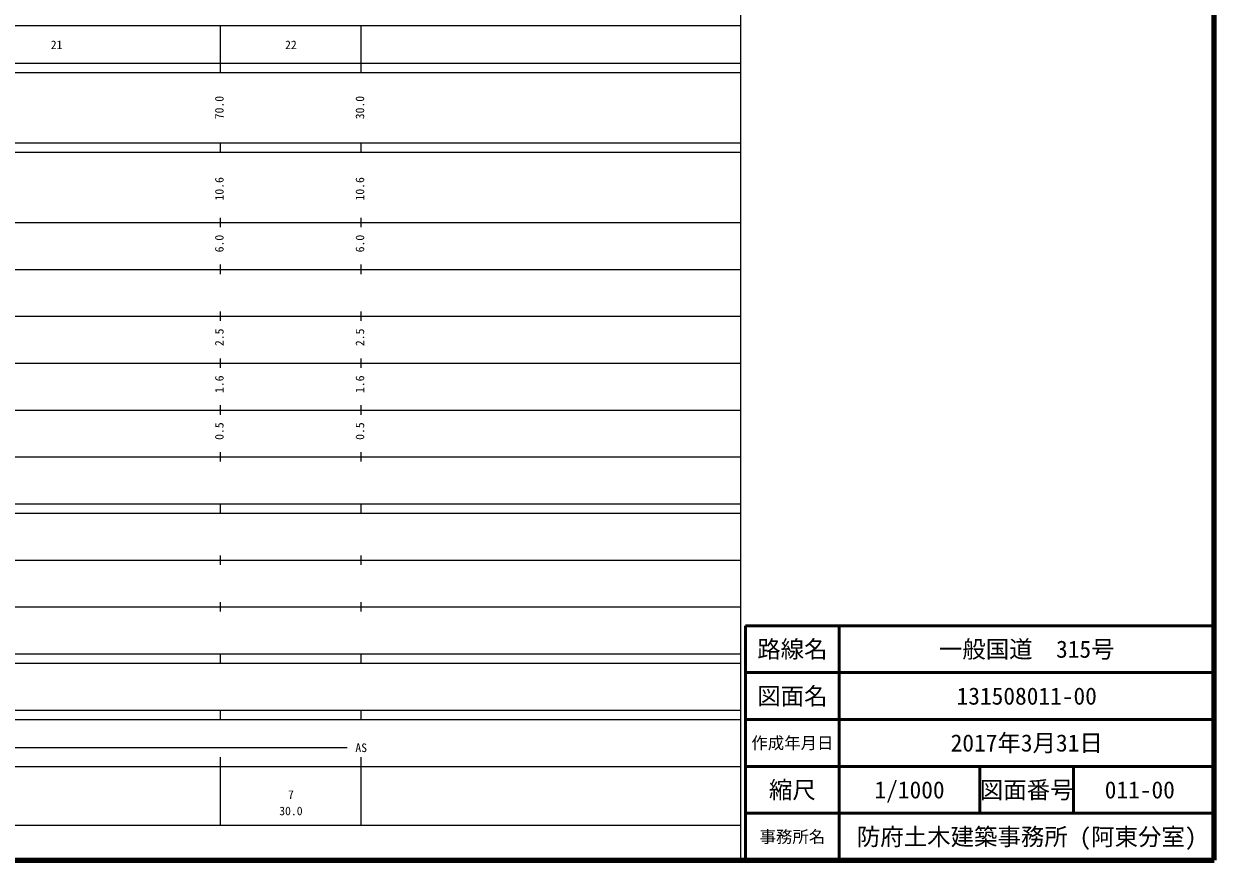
# Model space of a CAD drawing. Units: millimetres on the paper, enlarged 1000 times. Extents: x 40000 to 680000, y 20000 to 380000.
# Drawn here: x 426008 to 680000, y 20000 to 198357 of the extents above; entities that cross this region are included whole.
import ezdxf
from ezdxf.enums import TextEntityAlignment as Align

# ---------------------------------------------------------------- set-up
doc = ezdxf.new("R2010")
doc.units = ezdxf.units.MM
doc.header["$LTSCALE"] = 1000
for name, color, linetype, lineweight in [('M-TTL', 2, 'Continuous', 140), ('M-TTL-BAND', 7, 'Continuous', 25), ('M-TTL-FRAM', 2, 'Continuous', 50), ('M-TTL-LINE', 7, 'Continuous', 50)]:
    doc.layers.add(name, color=color, linetype=linetype, lineweight=lineweight)
doc.layers.add('M-TTL-TXT', color=7, linetype='Continuous')
doc.styles.add('ＭＳ ゴシック', font='')
doc.styles.get('ＭＳ ゴシック').set_extended_font_data('MS Gothic')

msp = doc.modelspace()

# ---------------------------------------------------------------- linework, layer by layer
at = {"layer": 'M-TTL'}
for p, q in [((680000, 20000), (680000, 380000)), ((40000, 20000), (680000, 20000))]:
    msp.add_line(p, q, dxfattribs=at)
at = {"layer": 'M-TTL-BAND'}
for p, q in [((579000, 20000), (579000, 370000)), ((68000, 198000), (579000, 198000)), ((468000, 188000), (468000, 198000)), ((498000, 188000), (498000, 198000)), ((40000, 190000), (579000, 190000)), ((40000, 188000), (579000, 188000)), ((40000, 173000), (579000, 173000)), ((468000, 171000), (468000, 173000)), ((498000, 171000), (498000, 173000)), ((40000, 171000), (579000, 171000)), ((40000, 156000), (579000, 156000)), ((468000, 155000), (468000, 157000)), ((498000, 155000), (498000, 157000)), ((46000, 146000), (579000, 146000)), ((468000, 145000), (468000, 147000)), ((498000, 145000), (498000, 147000)), ((52000, 136000), (579000, 136000)), ((468000, 135000), (468000, 137000)), ((498000, 135000), (498000, 137000)), ((468000, 125000), (468000, 127000)), ((498000, 125000), (498000, 127000)), ((46000, 126000), (579000, 126000)), ((468000, 115000), (468000, 117000)), ((498000, 115000), (498000, 117000)), ((52000, 116000), (579000, 116000)), ((468000, 105000), (468000, 107000)), ((498000, 105000), (498000, 107000)), ((46000, 106000), (579000, 106000)), ((40000, 96000), (579000, 96000)), ((40000, 94000), (579000, 94000)), ((468000, 94000), (468000, 96000)), ((498000, 94000), (498000, 96000)), ((49000, 84000), (579000, 84000)), ((468000, 83000), (468000, 85000)), ((498000, 83000), (498000, 85000)), ((40000, 74000), (579000, 74000)), ((468000, 73000), (468000, 75000)), ((498000, 73000), (498000, 75000)), ((40000, 64000), (579000, 64000)), ((468000, 62000), (468000, 64000)), ((498000, 62000), (498000, 64000)), ((40000, 62000), (579000, 62000)), ((40000, 52000), (579000, 52000)), ((468000, 50000), (468000, 52000)), ((498000, 50000), (498000, 52000)), ((40000, 50000), (579000, 50000)), ((71000, 44000), (495000, 44000)), ((468000, 27500), (468000, 42000)), ((498000, 27500), (498000, 42000)), ((40000, 40000), (579000, 40000)), ((68000, 27500), (579000, 27500))]:
    msp.add_line(p, q, dxfattribs=at)
at = {"layer": 'M-TTL-FRAM'}
for p, q in [((680000, 70000), (580000, 70000)), ((580000, 70000), (580000, 20000))]:
    msp.add_line(p, q, dxfattribs=at)
at = {"layer": 'M-TTL-LINE'}
for p, q in [((600000, 70000), (600000, 20000)), ((680000, 60000), (580000, 60000)), ((680000, 50000), (580000, 50000)), ((680000, 40000), (580000, 40000)), ((630000, 40000), (630000, 30000)), ((650000, 40000), (650000, 30000)), ((680000, 30000), (580000, 30000))]:
    msp.add_line(p, q, dxfattribs=at)

# ---------------------------------------------------------------- texts
at = {"layer": 'M-TTL-BAND', "style": 'ＭＳ ゴシック'}
for s, p in [('21', (433000, 192405)), ('22', (483000, 192405)), ('AS', (498000, 42500)), ('7', (483000, 32523)), ('30.0', (483000, 29033))]:
    msp.add_text(s, height=1833, dxfattribs=at).set_placement(p, align=Align.BOTTOM_CENTER)
for s, p in [('70.0', (469186, 180500)), ('30.0', (499186, 180500)), ('10.6', (469186, 163174)), ('10.6', (499186, 163174)), ('6.0', (469186, 151500)), ('6.0', (499186, 151500)), ('2.5', (469186, 131500)), ('2.5', (499186, 131500)), ('1.6', (469186, 121500)), ('1.6', (499186, 121500)), ('0.5', (469186, 111500)), ('0.5', (499186, 111500))]:
    msp.add_text(s, height=1833, rotation=90, dxfattribs=at).set_placement(p, align=Align.BOTTOM_CENTER)
at = {"layer": 'M-TTL-TXT', "style": 'ＭＳ ゴシック'}
for s, height, p in [('路線名', 3666, (590000, 65000)), ('路線名', 3666, (590000, 65000)), ('一般国道\u3000315号', 3666, (640000, 65000)), ('図面名', 3666, (590000, 55000)), ('図面名', 3666, (590000, 55000)), ('131508011-00', 3666, (640000, 55000)), ('作成年月日', 2566, (590000, 45000)), ('作成年月日', 2566, (590000, 45000)), ('2017年3月31日', 3666, (640000, 45000)), ('縮尺', 3666, (590000, 35000)), ('縮尺', 3666, (590000, 35000)), ('1/1000', 3666, (615000, 35000)), ('図面番号', 3666, (640000, 35000)), ('図面番号', 3666, (640000, 35000)), ('011-00', 3666, (664125, 35000)), ('事務所名', 2566, (590000, 25000)), ('事務所名', 2566, (590000, 25000)), ('防府土木建築事務所 (阿東分室)', 3666, (640000, 25000))]:
    msp.add_text(s, height=height, dxfattribs=at).set_placement(p, align=Align.MIDDLE_CENTER)

doc.saveas('drawing.dxf')
